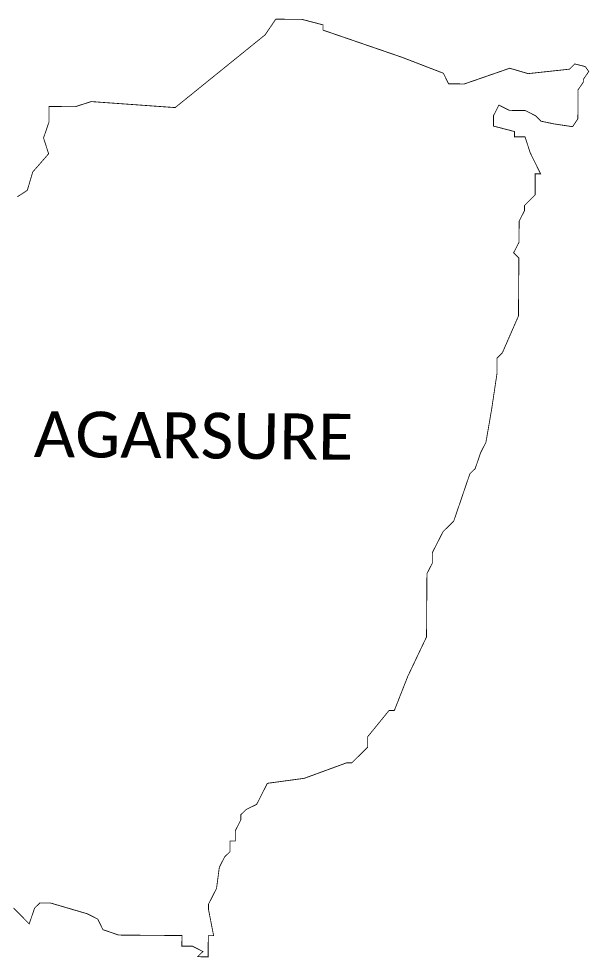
# Model space of a CAD drawing. Header units: metres. Extents: x 274532 to 277334, y 2072906 to 2075276.
# Drawn here: x 275933 to 277334, y 2072950 to 2075255 of the extents above; entities that cross this region are included whole.
import ezdxf

# ---------------------------------------------------------------- set-up
doc = ezdxf.new("R2010")
doc.units = ezdxf.units.M
doc.header["$MEASUREMENT"] = 0
doc.layers.add('VILLAGE NAME', color=250, linetype='Continuous')
doc.styles.get("Standard").update_dxf_attribs({"font": 'simplex.shx'})

msp = doc.modelspace()

# ---------------------------------------------------------------- linework, layer by layer
at = {"color": 6, "const_width": 2, "flags": 128}
for points in [[(276564.3, 2075254), (276628.8, 2075253.4), (276680.3, 2075240), (276680.2, 2075227.1), (276859.4, 2075165.5), (276873.2, 2075160.8), (276897.8, 2075151.3), (276976, 2075121.2), (276988.7, 2075095.2), (277027.4, 2075094.9), (277050.4, 2075102.8), (277088, 2075115.8), (277139, 2075133.5), (277184.2, 2075120.2), (277285.9, 2075131.2), (277298.9, 2075144.1), (277324.7, 2075137.4), (277333.1, 2075125.6), (277320, 2075106.2), (277320, 2075099.8), (277306.9, 2075080.4), (277306.4, 2075009.2), (277293.3, 2074989.9), (277256.3, 2074995.5), (277248, 2074996.7), (277227.9, 2075000.9), (277215.7, 2075003.4), (277202.9, 2075016.5), (277177.1, 2075029.6), (277138.2, 2075029.9), (277112.4, 2075043), (277099.3, 2075017.2), (277099.1, 2074991.4), (277150.8, 2074978), (277150.7, 2074965.1), (277176.6, 2074964.9), (277189.2, 2074926), (277214.8, 2074874), (277201.4, 2074874), (277201.4, 2074822.3), (277175.4, 2074796.6), (277175.3, 2074783.7), (277162.1, 2074757.9), (277161.8, 2074706.1), (277148.6, 2074680.3), (277161.5, 2074667.3), (277160.4, 2074524.9), (277120.9, 2074434.6), (277107.9, 2074421.7), (277107.6, 2074382.9), (277097.2, 2074313.7), (277094.8, 2074297.5), (277089.7, 2074267.5), (277080.5, 2074214.8), (277067.4, 2074189), (277054.2, 2074150.3), (277041.1, 2074137.4), (277001.4, 2074021.2), (276988.4, 2074008.3), (276975.3, 2073995.5), (276948.9, 2073943.9), (276948.9, 2073918), (276935.6, 2073892.2), (276934.6, 2073736.9), (276895.7, 2073655), (276888.6, 2073640.1), (276870.7, 2073594.6), (276855.6, 2073556.3), (276842.7, 2073556.3), (276790.2, 2073491.9), (276790.2, 2073466.1), (276751.1, 2073427.6), (276738.2, 2073427.6), (276634.4, 2073389.6), (276543.6, 2073377.3), (276517.4, 2073325.7), (276491.4, 2073313), (276478.4, 2073300.1), (276478.3, 2073287.2), (276465.1, 2073261.3), (276464.9, 2073235.6), (276452, 2073235.6), (276452, 2073209.5), (276438.8, 2073196.9), (276425.6, 2073171), (276418.8, 2073119.3), (276399.1, 2073080.6), (276399, 2073067.7), (276411.6, 2073003), (276398.5, 2073003), (276398.1, 2072951.2), (276372.3, 2072951.4), (276385.3, 2072964.2), (276359.5, 2072977.3), (276333.6, 2072977.5), (276333.8, 2073003.4), (276178.5, 2073004.6), (276139.7, 2073017.8), (276127, 2073043.8), (276101.2, 2073056.9), (276010.8, 2073083.4), (275984.9, 2073083.6), (275971.8, 2073070.8), (275958.6, 2073032.1), (275920.1, 2073071.2)], [(275929.4, 2074817.6), (275953.9, 2074833.6), (275967.2, 2074878.6), (276006.3, 2074923.4), (275993.8, 2074962.3), (276007, 2075000.8), (276007.4, 2075039.6), (276071.9, 2075039), (276110.7, 2075051.6), (276317.1, 2075036.8), (276538.1, 2075215.5), (276564.3, 2075254)]]:
    msp.add_lwpolyline(points, dxfattribs=at)

# ---------------------------------------------------------------- texts
at = {"layer": 'VILLAGE NAME', "insert": (275970.5, 2074291.5), "char_height": 112.726, "attachment_point": 1, "rotation": 359.482}
msp.add_mtext_dynamic_manual_height_columns('{\\fCalibri|b0|i0|c0|p34;AGARSURE}', width=250.259, gutter_width=563.6, heights=[0], dxfattribs=at)

doc.saveas('drawing.dxf')
